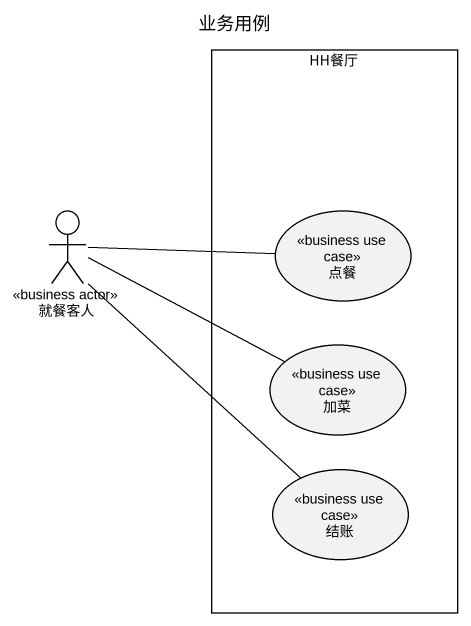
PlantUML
@startuml
title 业务用例
rectangle HH餐厅 {
  usecase 点餐 <<business use case>>
  usecase 加菜 <<business use case>>
  usecase 结账 <<business use case>>
}
actor 就餐客人 <<business actor>>
就餐客人 -right- 点餐
就餐客人 -right- 加菜
就餐客人 -- 结账
@enduml
